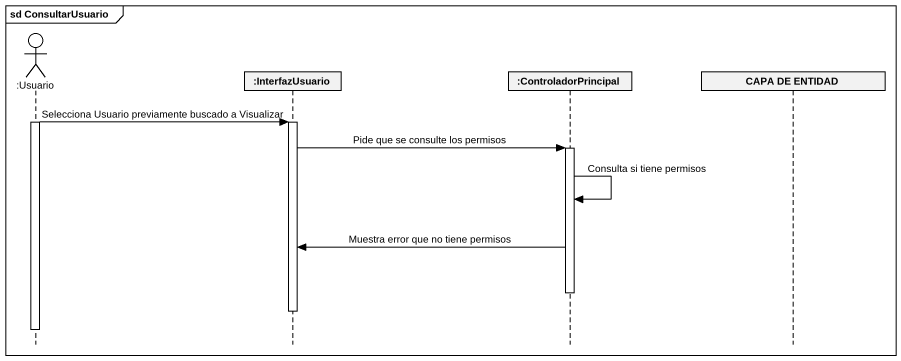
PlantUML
@startuml
mainframe sd ConsultarUsuario
hide footbox
actor ":Usuario" as Usuario
participant ":InterfazUsuario" as InterfazUsuario
participant ":ControladorPrincipal" as ControladorPrincipal
participant "CAPA DE ENTIDAD" as CAPA_DE_ENTIDAD

activate Usuario
Usuario -> InterfazUsuario : Selecciona Usuario previamente buscado a Visualizar
activate InterfazUsuario
InterfazUsuario -> ControladorPrincipal : Pide que se consulte los permisos
activate ControladorPrincipal
ControladorPrincipal -> ControladorPrincipal : Consulta si tiene permisos
ControladorPrincipal -> InterfazUsuario : Muestra error que no tiene permisos
deactivate ControladorPrincipal
deactivate InterfazUsuario
deactivate Usuario
@enduml
